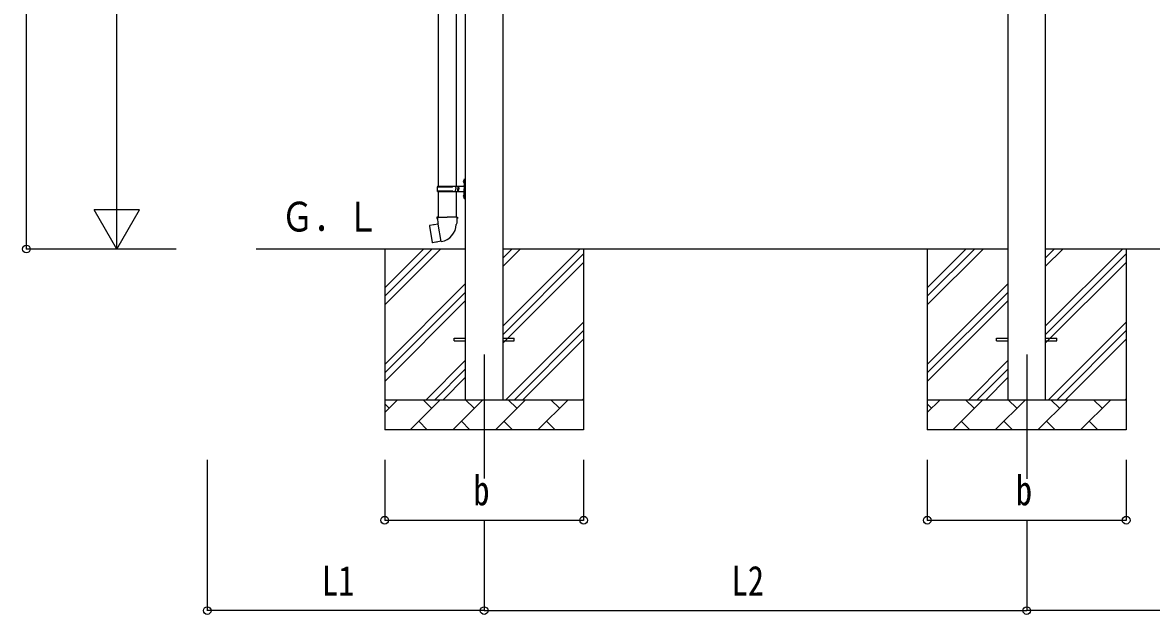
# Model space of a CAD drawing. Units: millimetres, scale not verified. Extents: x -12615 to 12615, y -8910 to 8910.
# Drawn here: x -6003 to -2258, y -4025 to -2060 of the extents above; entities that cross this region are included whole.
import ezdxf
from ezdxf.enums import TextEntityAlignment as Align

# ---------------------------------------------------------------- set-up
doc = ezdxf.new("R2010")
doc.units = ezdxf.units.MM
doc.header["$LTSCALE"] = 40
for name, color, linetype in [('0-4_YKK_12', 2, 'Continuous'), ('0-5_YKK_13', 4, 'Continuous'), ('0-6_YKK_A1', 4, 'Continuous'), ('0-7_YKK_D', 6, 'Continuous')]:
    doc.layers.add(name, color=color, linetype=linetype)
doc.styles.add('ＭＳ ゴシック', font='')
doc.styles.get('ＭＳ ゴシック').set_extended_font_data('MS Gothic')

msp = doc.modelspace()

# ---------------------------------------------------------------- linework, layer by layer
at = {"layer": '0-4_YKK_12'}
for p, q in [((-4471.44, -3162), (-4471.44, -3573.39)), ((-2671.44, -3162), (-2671.44, -3574.31))]:
    msp.add_line(p, q, dxfattribs=at)
at = {"layer": '0-5_YKK_13'}
for p, q in [((-4623.94, -1698.49), (-4623.94, -2603)), ((-4563.94, -1698.49), (-4563.94, -2603)), ((-4538.97, -2583.85), (-4538.34, -2583.85)), ((-4538.97, -2583.85), (-4538.97, -2592.15)), ((-4538.34, -2583.85), (-4538.34, -2592.15)), ((-4538.34, -2583.85), (-4537.94, -2584.25)), ((-4537.94, -2580), (-4534.94, -2578.5)), ((-4537.94, -2580), (-4537.94, -2612)), ((-4534.94, -2578.5), (-4534.94, -2612)), ((-4534.94, -2578.5), (-4533.94, -2578.5)), ((-4533.94, -2578.5), (-4533.94, -2612)), ((-4626.94, -2605), (-4576.61, -2605)), ((-4626.94, -2619), (-4576.61, -2619)), ((-4625.94, -2603), (-4539.94, -2603)), ((-4625.94, -2603), (-4625.94, -2605)), ((-4625.94, -2621), (-4625.94, -2619)), ((-4625.94, -2621), (-4539.94, -2621)), ((-4623.94, -2621), (-4623.94, -2705.93)), ((-4566.94, -2603), (-4566.94, -2607.5)), ((-4566.94, -2607.5), (-4564.94, -2607.5)), ((-4566.94, -2621), (-4566.94, -2616.5)), ((-4566.94, -2616.5), (-4564.94, -2616.5)), ((-4564.94, -2607.5), (-4564.94, -2612)), ((-4564.94, -2616.5), (-4564.94, -2612)), ((-4563.94, -2621), (-4563.94, -2705.93)), ((-4558.94, -2603), (-4558.94, -2612)), ((-4558.94, -2607.5), (-4555.94, -2607.5)), ((-4558.94, -2621), (-4558.94, -2612)), ((-4558.94, -2616.5), (-4555.94, -2616.5)), ((-4555.94, -2607.5), (-4555.94, -2612)), ((-4555.94, -2616.5), (-4555.94, -2612)), ((-4540.24, -2585.85), (-4538.2, -2586.85)), ((-4538.97, -2592.15), (-4538.34, -2592.15)), ((-4538.34, -2592.15), (-4537.94, -2591.75)), ((-4538.2, -2586.85), (-4537.59, -2588)), ((-4537.94, -2584.25), (-4537.94, -2591.75)), ((-4537.94, -2644), (-4537.94, -2612)), ((-4534.94, -2645.5), (-4534.94, -2612)), ((-4533.94, -2645.5), (-4533.94, -2612)), ((-4540.24, -2633.85), (-4538.2, -2634.85)), ((-4538.97, -2631.85), (-4538.34, -2631.85)), ((-4538.97, -2631.85), (-4538.97, -2640.15)), ((-4538.97, -2640.15), (-4538.34, -2640.15)), ((-4538.34, -2631.85), (-4538.34, -2640.15)), ((-4538.34, -2631.85), (-4537.94, -2632.25)), ((-4538.34, -2640.15), (-4537.94, -2639.75)), ((-4538.2, -2634.85), (-4537.59, -2636)), ((-4537.94, -2632.25), (-4537.94, -2639.75)), ((-4537.94, -2644), (-4534.94, -2645.5)), ((-4534.94, -2645.5), (-4533.94, -2645.5)), ((-4624.53, -2729.13), (-4652.4, -2734.38)), ((-4639.66, -2731.78), (-4639.87, -2732.02)), ((-4625.79, -2705.93), (-4627.94, -2706.71)), ((-4627.94, -2706.71), (-4627.94, -2710.33)), ((-4627.94, -2710.33), (-4625.7, -2711.14)), ((-4625.79, -2705.93), (-4593.94, -2705.93)), ((-4625.79, -2705.93), (-4625.7, -2711.14)), ((-4625.7, -2711.14), (-4625.44, -2725.93)), ((-4625.44, -2725.93), (-4624.09, -2727.93)), ((-4614.18, -2786.42), (-4624.31, -2728.95)), ((-4624.29, -2728.13), (-4624.29, -2728.83)), ((-4624.09, -2727.93), (-4624.12, -2727.93)), ((-4562.09, -2705.93), (-4593.94, -2705.93)), ((-4563.75, -2727.87), (-4563.83, -2730.03)), ((-4562.44, -2725.93), (-4563.75, -2727.87)), ((-4559.94, -2710.33), (-4562.18, -2711.14)), ((-4562.09, -2705.93), (-4559.94, -2706.71)), ((-4559.94, -2706.71), (-4559.94, -2710.33)), ((-4652.4, -2734.38), (-4653.21, -2735.55)), ((-4653.21, -2735.55), (-4643.59, -2790.11)), ((-4629.57, -2789.02), (-4629.85, -2788.86)), ((-4613.87, -2787.19), (-4614.12, -2786.52)), ((-4571.44, -3107.5), (-4533.94, -3107.5)), ((-4571.44, -3116.5), (-4571.44, -3107.5)), ((-4408.94, -3107.5), (-4371.44, -3107.5)), ((-4371.44, -3116.5), (-4371.44, -3107.5)), ((-2771.44, -3107.5), (-2733.94, -3107.5)), ((-2771.44, -3116.5), (-2771.44, -3107.5)), ((-2608.94, -3107.5), (-2571.44, -3107.5)), ((-2571.44, -3116.5), (-2571.44, -3107.5)), ((-4571.44, -3116.5), (-4533.94, -3116.5)), ((-4408.94, -3116.5), (-4371.44, -3116.5)), ((-2771.44, -3116.5), (-2733.94, -3116.5)), ((-2608.94, -3116.5), (-2571.44, -3116.5))]:
    msp.add_line(p, q, dxfattribs=at)
for points in [[(-4540.24, -2590.15), (-4538.2, -2589.15), (-4537.59, -2588)], [(-4540.24, -2638.15), (-4538.2, -2637.15), (-4537.59, -2636)], [(-4637.41, -2731.56), (-4637.69, -2731.4), (-4639.66, -2731.78)], [(-4562.09, -2705.93), (-4562.18, -2711.14), (-4562.44, -2725.93)], [(-4614.45, -2786.33), (-4642.43, -2790.93), (-4643.59, -2790.11)], [(-4627.38, -2788.46), (-4627.59, -2788.69), (-4629.57, -2789.02)]]:
    msp.add_lwpolyline(points, dxfattribs=at)
for centre, radius, start, end in [((-4534.64, -2588), 6, 136.21765, 223.78235), ((-4578.19, -2612), 49.25, 171.82876, 180.00002), ((-4578.19, -2612), 49.25, 180.00002, 188.17127), ((-4576.61, -2603), 2, 270, 359.99998), ((-4576.61, -2621), 2, 0.00005, 90.00004), ((-4539.94, -2601), 2, 270, 359.99998), ((-4539.94, -2623), 2, 0.00005, 90.00004), ((-4534.64, -2636), 6, 136.21765, 223.78235), ((-4624.59, -2728.83), 0.3, 280.66842, 0), ((-4624.09, -2728.13), 0.2, 100, 180), ((-4624.09, -2727.93), 60.3, 279.96938, 358), ((-4614.4, -2786.63), 0.3, 20, 99.33158), ((-4613.69, -2787.12), 0.2, 200, 279.96938)]:
    msp.add_arc(centre, radius, start, end, dxfattribs=at)
at = {"layer": '0-6_YKK_A1'}
for p, q in [((-2733.94, -454.5), (-2733.94, -3312)), ((-2608.94, -3312), (-2608.94, -454.5)), ((-4533.94, -514.5), (-4533.94, -3312)), ((-4408.94, -3312), (-4408.94, -514.5)), ((-4533.94, -2812), (-5228.1, -2812)), ((-4801.44, -2812), (-4801.44, -3412)), ((-4801.44, -2997.05), (-4616.39, -2812)), ((-4801.44, -2968.77), (-4644.67, -2812)), ((-4801.44, -2940.48), (-4672.96, -2812)), ((-2733.94, -2812), (-4408.94, -2812)), ((-4408.94, -3067.1), (-4153.84, -2812)), ((-4408.94, -2869.11), (-4351.83, -2812)), ((-4408.94, -2840.82), (-4380.12, -2812)), ((-4408.94, -3095.38), (-4141.44, -2827.88)), ((-4141.44, -2812), (-4141.44, -3412)), ((-3001.44, -2812), (-3001.44, -3412)), ((-3001.44, -2997.05), (-2816.39, -2812)), ((-3001.44, -2968.77), (-2844.67, -2812)), ((-3001.44, -2940.48), (-2872.96, -2812)), ((-933.94, -2812), (-2608.94, -2812)), ((-2608.94, -3067.1), (-2353.84, -2812)), ((-2608.94, -2869.11), (-2551.83, -2812)), ((-2608.94, -2840.82), (-2580.12, -2812)), ((-2608.94, -3095.38), (-2341.44, -2827.88)), ((-2341.44, -2812), (-2341.44, -3412)), ((-4408.94, -3123.67), (-4141.44, -2856.17)), ((-2608.94, -3123.67), (-2341.44, -2856.17)), ((-4801.44, -3195.04), (-4533.94, -2927.54)), ((-4801.44, -3223.32), (-4533.94, -2955.82)), ((-3001.44, -3195.04), (-2733.94, -2927.54)), ((-3001.44, -3223.32), (-2733.94, -2955.82)), ((-4801.44, -3251.61), (-4533.94, -2984.11)), ((-3001.44, -3251.61), (-2733.94, -2984.11)), ((-4399.28, -3312), (-4141.44, -3054.16)), ((-2599.28, -3312), (-2341.44, -3054.16)), ((-4371, -3312), (-4141.44, -3082.44)), ((-2571, -3312), (-2341.44, -3082.44)), ((-4342.71, -3312), (-4141.44, -3110.73)), ((-2542.71, -3312), (-2341.44, -3110.73)), ((-4663.84, -3312), (-4533.94, -3182.1)), ((-2863.84, -3312), (-2733.94, -3182.1)), ((-4635.56, -3312), (-4533.94, -3210.38)), ((-2835.56, -3312), (-2733.94, -3210.38)), ((-4607.27, -3312), (-4533.94, -3238.67)), ((-2807.27, -3312), (-2733.94, -3238.67)), ((-4801.44, -3312), (-4141.44, -3312)), ((-4801.44, -3354.89), (-4758.55, -3312)), ((-4787.1, -3340.55), (-4801.44, -3326.21)), ((-4717.13, -3412), (-4617.13, -3312)), ((-4645.68, -3340.55), (-4674.23, -3312)), ((-4575.7, -3412), (-4475.7, -3312)), ((-4504.26, -3340.55), (-4532.81, -3312)), ((-4434.28, -3412), (-4334.28, -3312)), ((-4362.84, -3340.55), (-4391.39, -3312)), ((-4292.86, -3412), (-4192.86, -3312)), ((-4221.42, -3340.55), (-4249.97, -3312)), ((-4144.72, -3312), (-4141.44, -3308.72)), ((-3001.44, -3312), (-2341.44, -3312)), ((-3001.44, -3354.89), (-2958.55, -3312)), ((-2987.1, -3340.55), (-3001.44, -3326.21)), ((-2917.13, -3412), (-2817.13, -3312)), ((-2845.68, -3340.55), (-2874.23, -3312)), ((-2775.7, -3412), (-2675.7, -3312)), ((-2704.26, -3340.55), (-2732.81, -3312)), ((-2634.28, -3412), (-2534.28, -3312)), ((-2562.84, -3340.55), (-2591.39, -3312)), ((-2492.86, -3412), (-2392.86, -3312)), ((-2421.42, -3340.55), (-2449.97, -3312)), ((-2344.72, -3312), (-2341.44, -3308.72)), ((-4688.57, -3383.45), (-4660.02, -3412)), ((-4547.15, -3383.45), (-4518.6, -3412)), ((-4405.73, -3383.45), (-4377.18, -3412)), ((-4264.31, -3383.45), (-4235.76, -3412)), ((-2888.57, -3383.45), (-2860.02, -3412)), ((-2747.15, -3383.45), (-2718.6, -3412)), ((-2605.73, -3383.45), (-2577.18, -3412)), ((-2464.31, -3383.45), (-2435.76, -3412)), ((-4141.44, -3412), (-4801.44, -3412)), ((-2341.44, -3412), (-3001.44, -3412))]:
    msp.add_line(p, q, dxfattribs=at)
at = {"layer": '0-7_YKK_D'}
for p, q in [((-5990.04, -2812), (-5990.04, -276.05)), ((-5690.04, -2662), (-5690.04, -662)), ((-5690.04, -2812), (-5690.04, -2552.19)), ((-5690.04, -2812), (-5765.04, -2682.1)), ((-5615.04, -2682.1), (-5765.04, -2682.1)), ((-5690.04, -2812), (-5615.04, -2682.1)), ((-5493.72, -2812), (-5991.04, -2812)), ((-5494.08, -2812), (-5691.04, -2812)), ((-5390.04, -3512), (-5390.04, -4013)), ((-4801.44, -3512), (-4801.44, -3713)), ((-4141.44, -3512), (-4141.44, -3713)), ((-3001.44, -3512), (-3001.44, -3713)), ((-2341.44, -3512), (-2341.44, -3713)), ((-4801.44, -3712), (-4141.44, -3712)), ((-4471.44, -3713), (-4471.44, -4013)), ((-4471.44, -3713), (-4471.44, -4013)), ((-3001.44, -3712), (-2341.44, -3712)), ((-2671.44, -3713), (-2671.44, -4013)), ((-2671.44, -3713), (-2671.44, -4013)), ((-4471.44, -4012), (-5390.04, -4012)), ((-4471.44, -4012), (-2671.44, -4012)), ((-871.44, -4012), (-2671.44, -4012))]:
    msp.add_line(p, q, dxfattribs=at)
for centre in [(-5990.04, -2812), (-4801.44, -3712), (-4141.44, -3712), (-3001.44, -3712), (-2341.44, -3712), (-5390.04, -4012), (-4471.44, -4012), (-4471.44, -4012), (-2671.44, -4012), (-2671.44, -4012)]:
    msp.add_circle(centre, 12.75, dxfattribs=at)

# ---------------------------------------------------------------- texts
at = {"layer": '0-6_YKK_A1', "style": 'ＭＳ ゴシック', "width": 0.8}
msp.add_text('Ｇ．Ｌ', height=98.97, dxfattribs=at).set_placement((-5144.69, -2783.55), align=Align.BOTTOM_LEFT)
at = {"layer": '0-7_YKK_D', "style": 'ＭＳ ゴシック', "width": 0.8}
for s, p in [('b', (-4507.44, -3692)), ('b', (-2707.44, -3692)), ('L1', (-5009.94, -3992)), ('L2', (-3650.64, -3992))]:
    msp.add_text(s, height=98.97, dxfattribs=at).set_placement(p, align=Align.BOTTOM_LEFT)

doc.saveas('drawing.dxf')
